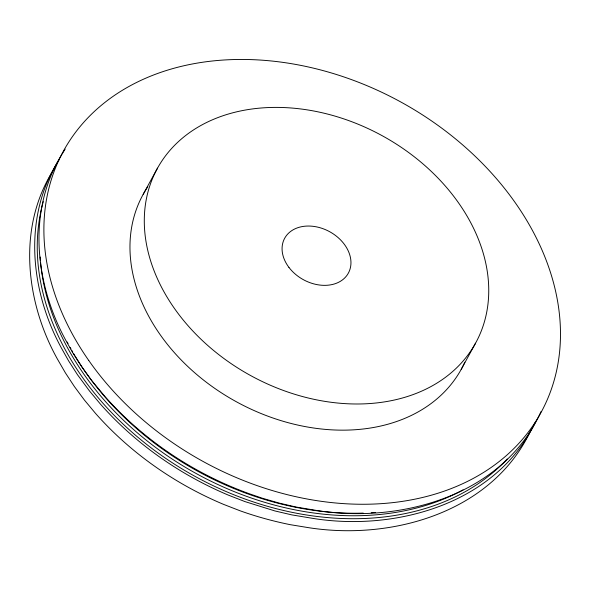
<?xml version="1.0" encoding="UTF-8"?>
<svg xmlns="http://www.w3.org/2000/svg" width="590" height="590" viewBox="0 0 590 590"><rect width="100%" height="100%" fill="white"/><g stroke="black" fill="none" stroke-linecap="round" stroke-linejoin="round"><path stroke-width="0.89" d="M529.761 432.522C490.858 512.821 391.266 540.669 308.459 527.652L290.317 524.687C273.34 521.258 256.613 516.685 240.3 510.866L223.662 504.413C174.935 483.977 130.515 452.965 95.469 413.332L84.422 400.072L74.451 386.627L65.387 372.851L57.274 358.801C25.835 302.272 17.265 228.101 52.65 171.306M535.159 422.565C496.596 503.418 396.546 531.59 313.474 518.492L291.88 514.9L274.984 510.97L244.887 501.566L228.669 495.253C179.957 474.78 135.553 443.783 100.484 404.172L89.437 390.912L77.519 374.775L68.647 360.94L62.776 350.49C30.289 292.935 22.037 216.759 59.302 159.374M530.145 431.718L530.934 430.14M541.037 411.555C503.683 494.922 401.997 523.662 317.767 510.645L296.18 507.053L279.284 503.123L262.469 498.277L249.614 493.86C194.361 473.888 143.739 440.42 104.784 396.325L91.612 380.439L81.818 366.928L72.939 353.093L67.076 342.635C35.363 286.216 26.469 212.053 61.515 155.03M143.186 194.324L157.508 168.157M461.196 369.392L475.525 343.225A181.506 136.777 28.7 0 0 294.322 108.258A181.506 136.777 28.7 0 0 179.707 315.598A181.506 136.777 28.7 0 0 475.525 343.225M61.957 154.3L65.136 149.145M53.063 170.613L55.113 167.147M507.186 459.005A269.674 203.211 28.7 0 1 193.771 475.673A269.674 203.211 28.7 0 1 43.284 201.625M463.076 489.862A267.801 201.81 28.7 0 1 199.125 475.127A267.801 201.81 28.7 0 1 40.57 262.277M40.415 260.514A267.801 201.81 28.7 0 1 40.164 256.989M375.572 512.422A267.123 201.293 28.7 0 1 371.191 512.725M363.241 513.101A267.123 201.293 28.7 0 1 74.982 355.858M74.524 355.099A267.123 201.293 28.7 0 1 73.625 353.572M72.732 352.038A267.123 201.293 28.7 0 1 71.847 350.504M70.977 348.97A267.123 201.293 28.7 0 1 70.121 347.429M68.034 343.564A267.123 201.293 28.7 0 1 67.216 342.016M464.817 362.194A181.506 136.777 28.7 0 1 235.499 401.281A181.506 136.777 28.7 0 1 147.854 186.683M88.766 360.49A272.226 205.136 28.7 0 0 534.909 422.713A272.226 205.136 28.7 0 0 282.89 62.37A272.226 205.136 28.7 0 0 88.766 360.49M288.945 267.403A36.3 27.354 28.7 0 0 348.181 273.443A36.3 27.354 28.7 0 0 312.42 226.243A36.3 27.354 28.7 0 0 288.945 267.403"/></g></svg>
